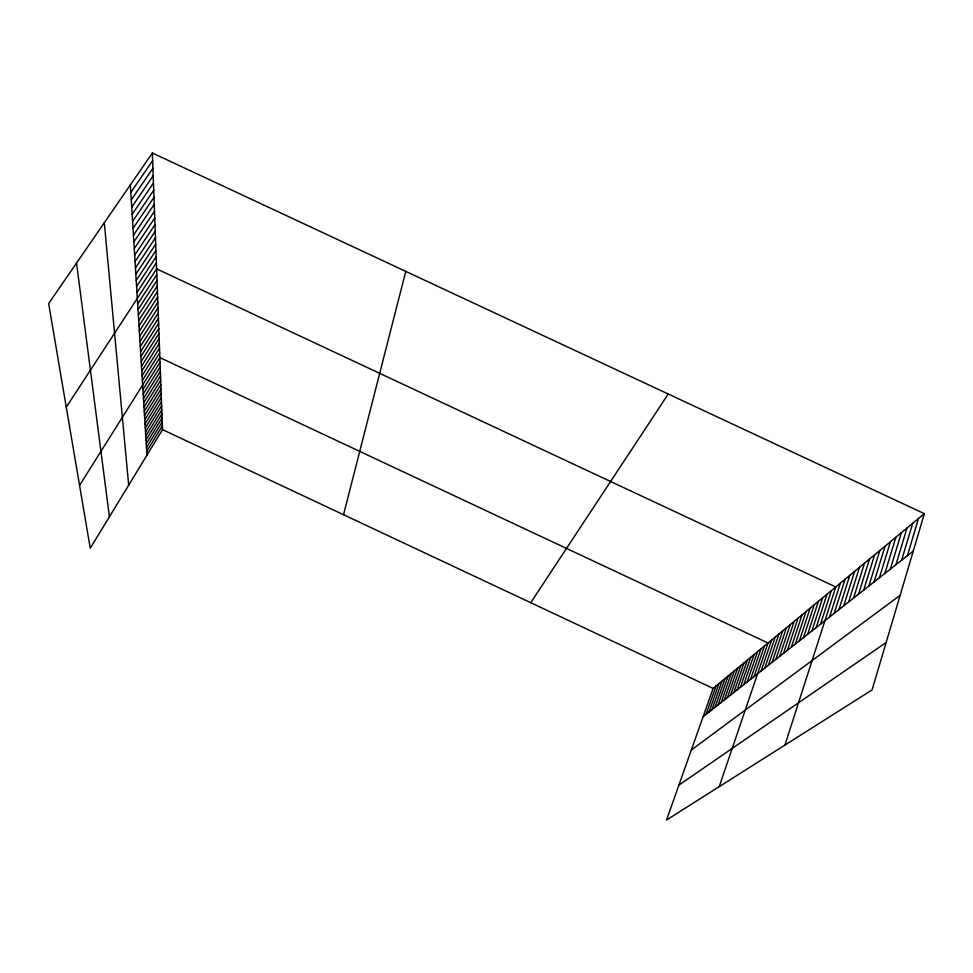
<?xml version="1.0" encoding="UTF-8"?>
<svg xmlns="http://www.w3.org/2000/svg" width="973" height="973" viewBox="0 0 973 973"><rect width="100%" height="100%" fill="white"/><g stroke="black" fill="none" stroke-linecap="round" stroke-linejoin="round"><path stroke-width="1.46" d="M343.53 514.705L405.777 271.382M924.35 513.671L872.076 689.93L666.541 820.008L713.124 688.422L924.35 513.671L152.36 152.992L48.65 303.54L90.246 548.249L162.503 429.628L152.36 152.992M907.395 555.68L918.476 518.536M895.938 564.705L906.994 528.023M901.618 560.229L912.686 523.316M890.344 569.12L901.399 532.657M884.834 573.462L895.878 537.23M879.41 577.731L890.441 541.718M874.07 581.939L885.102 546.145M863.647 590.173L874.642 554.792M868.816 586.087L879.823 550.499M858.551 594.187L869.521 559.025M853.528 598.14L864.486 563.197M848.578 602.044L859.524 567.295M838.908 609.67L849.818 575.335M843.713 605.887L854.635 571.346M834.177 613.404L845.063 579.263M784.907 745.099L835.771 586.962L156.617 268.852L66.261 407.164M829.507 617.077L840.38 583.143M820.519 624.18L831.343 590.611M811.896 630.966L822.684 597.775M816.177 627.597L826.989 594.223M807.675 634.299L818.439 601.29M799.392 640.818L810.132 608.174M803.503 637.583L814.255 604.756M791.341 647.179L802.02 614.875M795.342 644.017L806.045 611.543M783.496 653.357L794.138 621.406M787.388 650.292L798.055 618.159M779.641 656.398L790.258 624.605M772.1 662.345L782.669 630.881M775.846 659.39L786.439 627.767M764.742 668.147L775.262 637.011M768.39 665.264L778.935 633.97M719.217 786.67L768.038 642.995L159.864 357.59L79.567 485.418M761.129 670.993L771.625 640.015M750.572 679.324L760.983 648.821M754.051 676.576L764.486 645.926M743.737 684.7L754.111 654.513M747.13 682.037L757.529 651.679M737.072 689.966L747.398 660.071M740.392 687.352L750.73 657.31M727.366 697.605L737.607 668.159M730.565 695.087L740.83 665.496M733.8 692.545L744.09 662.795M721.09 702.567L731.282 673.401M724.216 700.098L734.433 670.798M714.96 707.395L725.092 678.522M718.001 704.999L728.169 675.98M706.009 714.45L716.067 685.989M708.964 712.127L719.047 683.52M711.944 709.779L722.051 681.039M146.716 451.411L162.369 425.773M146.242 443.773L162.077 417.916M146.485 447.616L162.223 421.868M145.768 435.965L161.786 409.888M146.011 439.893L161.932 413.926M145.281 427.962L161.482 401.679M145.524 431.988L161.627 405.802M144.77 419.777L161.177 393.274M145.026 423.9L161.323 397.495M144.259 411.397L160.861 384.663M144.515 415.617L161.019 388.993M143.736 402.81L160.533 375.858M143.992 407.128L160.691 380.285M143.189 394.029L160.204 366.833M143.469 398.444L160.375 371.37M142.922 389.541L160.034 362.248M142.07 375.773L159.523 348.127M142.362 380.419L159.694 352.883M141.486 366.31L159.158 338.409M141.778 371.078L159.341 343.299M141.194 361.482L158.976 333.471M140.586 351.642L158.611 323.389M140.89 356.592L158.794 328.46M139.978 341.547L158.234 313.051M140.282 346.631L158.429 318.256M139.662 336.403L158.04 307.772M139.017 325.906L157.65 297.02M139.334 331.185L157.845 302.433M138.689 320.543L157.444 291.535M138.008 309.621L157.03 280.346M138.348 315.118L157.237 285.977M137.667 304.038L156.823 274.641M136.597 286.476L156.167 256.677M136.962 292.472L156.385 262.807M136.22 280.394L155.935 250.462M530.735 602.688L668.244 394.016M135.843 274.228L155.704 244.162M135.454 267.964L155.473 237.753M134.675 255.169L154.987 224.678M135.065 261.615L155.23 231.258M134.274 248.614L154.743 217.988M133.86 241.973L154.5 211.202M133.447 235.223L154.245 204.306M133.033 228.375L153.989 197.312M132.596 221.418L153.734 190.209M132.17 214.34L153.466 182.997M131.732 207.164L153.199 175.663M131.282 199.866L152.919 168.232M130.82 192.459L152.652 160.667M703.102 716.748L913.27 551.046M691.329 750.001L900.134 595.318M678.899 785.102L886.135 642.508M162.503 429.628L713.124 688.422M76.539 263.051L109.414 516.785M104.306 222.744L128.679 485.15M130.358 184.931L146.947 455.169"/></g></svg>
